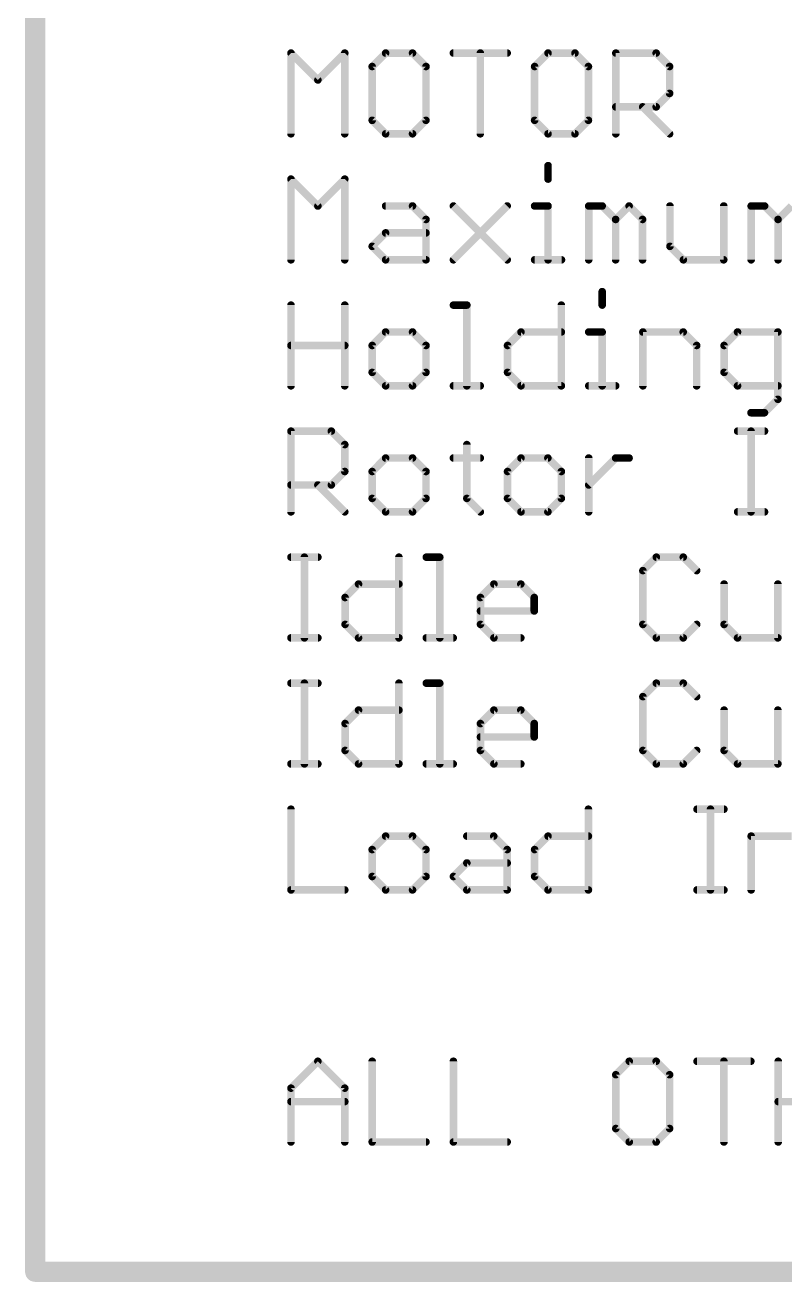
# Model space of a CAD drawing. Extents: x 0 to 387, y 0 to 260.
# Drawn here: x 294.44 to 309.75, y 129.34 to 154.67 of the extents above; entities that cross this region are included whole.
import ezdxf

# ---------------------------------------------------------------- set-up
doc = ezdxf.new("R2010")
doc.units = 0
doc.layers.add('91', color=94, linetype='CONTINUOUS')
doc.layers.add('94', color=14, linetype='CONTINUOUS')

msp = doc.modelspace()

# ---------------------------------------------------------------- linework, layer by layer
at = {"layer": '91', "const_width": 0.4064}
for points in [[(294.64, 129.54), (294.64, 177.8)], [(353.06, 129.54), (294.64, 129.54)]]:
    msp.add_lwpolyline(points, dxfattribs=at)
at = {"layer": '91', "const_width": 0.2032}
for points in [[(294.64, 129.6416, 1), (294.64, 129.4384)], [(294.5384, 129.54, 1), (294.7416, 129.54)]]:
    msp.add_lwpolyline(points, format="xyb", dxfattribs=at)
at = {"layer": '94', "const_width": 0.1524}
for points in [[(299.7962, 152.4762), (299.7962, 154.1032)], [(299.7962, 154.1032), (300.3385, 153.5609)], [(300.3385, 153.5609), (300.8809, 154.1032)], [(300.8809, 154.1032), (300.8809, 152.4762)], [(301.7045, 154.1032), (301.4334, 153.832)], [(302.2468, 154.1032), (301.7045, 154.1032)], [(302.518, 153.832), (302.2468, 154.1032)], [(303.0705, 154.1032), (304.1552, 154.1032)], [(303.6128, 152.4762), (303.6128, 154.1032)], [(304.9788, 154.1032), (304.7077, 153.832)], [(305.5212, 154.1032), (304.9788, 154.1032)], [(305.7923, 153.832), (305.5212, 154.1032)], [(306.3448, 152.4762), (306.3448, 154.1032)], [(306.3448, 154.1032), (307.1583, 154.1032)], [(307.1583, 154.1032), (307.4295, 153.832)], [(301.4334, 153.832), (301.4334, 152.7474)], [(302.518, 152.7474), (302.518, 153.832)], [(304.7077, 153.832), (304.7077, 152.7474)], [(305.7923, 152.7474), (305.7923, 153.832)], [(307.4295, 153.832), (307.4295, 153.2897)], [(307.4295, 153.2897), (307.1583, 153.0185)], [(307.1583, 153.0185), (306.3448, 153.0185)], [(306.8872, 153.0185), (307.4295, 152.4762)], [(301.4334, 152.7474), (301.7045, 152.4762)], [(302.2468, 152.4762), (302.518, 152.7474)], [(304.7077, 152.7474), (304.9788, 152.4762)], [(305.5212, 152.4762), (305.7923, 152.7474)], [(301.7045, 152.4762), (302.2468, 152.4762)], [(304.9788, 152.4762), (305.5212, 152.4762)], [(304.9788, 151.8344), (304.9788, 151.5632)], [(299.7962, 149.9362), (299.7962, 151.5632)], [(299.7962, 151.5632), (300.3385, 151.0209)], [(300.3385, 151.0209), (300.8809, 151.5632)], [(300.8809, 151.5632), (300.8809, 149.9362)], [(301.7045, 151.0209), (302.2468, 151.0209)], [(302.2468, 151.0209), (302.518, 150.7497)], [(303.0705, 151.0209), (304.1552, 149.9362)], [(303.0705, 149.9362), (304.1552, 151.0209)], [(304.7077, 151.0209), (304.9788, 151.0209)], [(304.9788, 151.0209), (304.9788, 149.9362)], [(305.7991, 149.9362), (305.7991, 151.0209)], [(305.7991, 151.0209), (306.0703, 151.0209)], [(306.0703, 151.0209), (306.3414, 150.7497)], [(306.3414, 150.7497), (306.6126, 151.0209)], [(306.6126, 151.0209), (306.8838, 150.7497)], [(307.4363, 151.0209), (307.4363, 150.2074)], [(308.5209, 149.9362), (308.5209, 151.0209)], [(309.0734, 149.9362), (309.0734, 151.0209)], [(309.0734, 151.0209), (309.3446, 151.0209)], [(309.3446, 151.0209), (309.6157, 150.7497)], [(309.6157, 150.7497), (309.8869, 151.0209)], [(302.518, 150.7497), (302.518, 149.9362)], [(306.3414, 150.7497), (306.3414, 149.9362)], [(306.8838, 150.7497), (306.8838, 149.9362)], [(309.6157, 150.7497), (309.6157, 149.9362)], [(301.4334, 150.2074), (301.7045, 150.4785)], [(301.7045, 150.4785), (302.518, 150.4785)], [(301.7045, 149.9362), (301.4334, 150.2074)], [(307.4363, 150.2074), (307.7074, 149.9362)], [(302.518, 149.9362), (301.7045, 149.9362)], [(304.7077, 149.9362), (305.25, 149.9362)], [(307.7074, 149.9362), (308.5209, 149.9362)], [(306.0703, 149.2944), (306.0703, 149.0232)], [(299.7962, 147.3962), (299.7962, 149.0232)], [(300.8809, 149.0232), (300.8809, 147.3962)], [(303.0705, 149.0232), (303.3417, 149.0232)], [(303.3417, 149.0232), (303.3417, 147.3962)], [(305.2466, 149.0232), (305.2466, 147.3962)], [(301.7045, 148.4809), (301.4334, 148.2097)], [(302.2468, 148.4809), (301.7045, 148.4809)], [(302.518, 148.2097), (302.2468, 148.4809)], [(304.1619, 148.2097), (304.4331, 148.4809)], [(304.4331, 148.4809), (305.2466, 148.4809)], [(305.7991, 148.4809), (306.0703, 148.4809)], [(306.0703, 148.4809), (306.0703, 147.3962)], [(306.8905, 147.3962), (306.8905, 148.4809)], [(306.8905, 148.4809), (307.704, 148.4809)], [(307.704, 148.4809), (307.9752, 148.2097)], [(308.7989, 148.4809), (308.5277, 148.2097)], [(309.6124, 148.4809), (308.7989, 148.4809)], [(309.6124, 147.125), (309.6124, 148.4809)], [(299.7962, 148.2097), (300.8809, 148.2097)], [(301.4334, 148.2097), (301.4334, 147.6674)], [(302.518, 147.6674), (302.518, 148.2097)], [(304.1619, 147.6674), (304.1619, 148.2097)], [(307.9752, 148.2097), (307.9752, 147.3962)], [(308.5277, 148.2097), (308.5277, 147.6674)], [(301.4334, 147.6674), (301.7045, 147.3962)], [(302.2468, 147.3962), (302.518, 147.6674)], [(304.4331, 147.3962), (304.1619, 147.6674)], [(308.5277, 147.6674), (308.7989, 147.3962)], [(301.7045, 147.3962), (302.2468, 147.3962)], [(303.0705, 147.3962), (303.6128, 147.3962)], [(305.2466, 147.3962), (304.4331, 147.3962)], [(305.7991, 147.3962), (306.3414, 147.3962)], [(308.7989, 147.3962), (309.6124, 147.3962)], [(309.3412, 146.8539), (309.6124, 147.125)], [(309.07, 146.8539), (309.3412, 146.8539)], [(299.7962, 144.8562), (299.7962, 146.4832)], [(299.7962, 146.4832), (300.6097, 146.4832)], [(300.6097, 146.4832), (300.8809, 146.212)], [(308.8006, 146.4832), (309.3429, 146.4832)], [(309.0717, 144.8562), (309.0717, 146.4832)], [(300.8809, 146.212), (300.8809, 145.6697)], [(303.3417, 146.212), (303.3417, 145.1274)], [(301.7045, 145.9409), (301.4334, 145.6697)], [(302.2468, 145.9409), (301.7045, 145.9409)], [(302.518, 145.6697), (302.2468, 145.9409)], [(303.0705, 145.9409), (303.6128, 145.9409)], [(304.4331, 145.9409), (304.1619, 145.6697)], [(304.9754, 145.9409), (304.4331, 145.9409)], [(305.2466, 145.6697), (304.9754, 145.9409)], [(305.7991, 144.8562), (305.7991, 145.9409)], [(305.7991, 145.3985), (306.3414, 145.9409)], [(306.3414, 145.9409), (306.6126, 145.9409)], [(300.8809, 145.6697), (300.6097, 145.3985)], [(301.4334, 145.6697), (301.4334, 145.1274)], [(302.518, 145.1274), (302.518, 145.6697)], [(304.1619, 145.6697), (304.1619, 145.1274)], [(305.2466, 145.1274), (305.2466, 145.6697)], [(300.6097, 145.3985), (299.7962, 145.3985)], [(300.3385, 145.3985), (300.8809, 144.8562)], [(301.4334, 145.1274), (301.7045, 144.8562)], [(302.2468, 144.8562), (302.518, 145.1274)], [(303.3417, 145.1274), (303.6128, 144.8562)], [(304.1619, 145.1274), (304.4331, 144.8562)], [(304.9754, 144.8562), (305.2466, 145.1274)], [(301.7045, 144.8562), (302.2468, 144.8562)], [(304.4331, 144.8562), (304.9754, 144.8562)], [(308.8006, 144.8562), (309.3429, 144.8562)], [(299.7962, 143.9432), (300.3385, 143.9432)], [(300.0674, 142.3162), (300.0674, 143.9432)], [(301.9723, 143.9432), (301.9723, 142.3162)], [(302.5248, 143.9432), (302.796, 143.9432)], [(302.796, 143.9432), (302.796, 142.3162)], [(307.1617, 143.9432), (306.8905, 143.672)], [(307.704, 143.9432), (307.1617, 143.9432)], [(307.9752, 143.672), (307.704, 143.9432)], [(306.8905, 143.672), (306.8905, 142.5874)], [(300.8876, 143.1297), (301.1588, 143.4009)], [(301.1588, 143.4009), (301.9723, 143.4009)], [(303.6162, 143.1297), (303.8874, 143.4009)], [(303.8874, 143.4009), (304.4297, 143.4009)], [(304.4297, 143.4009), (304.7009, 143.1297)], [(308.5277, 143.4009), (308.5277, 142.5874)], [(309.6124, 142.3162), (309.6124, 143.4009)], [(300.8876, 142.5874), (300.8876, 143.1297)], [(303.6162, 142.5874), (303.6162, 143.1297)], [(304.7009, 143.1297), (304.7009, 142.8585)], [(304.7009, 142.8585), (303.6162, 142.8585)], [(301.1588, 142.3162), (300.8876, 142.5874)], [(303.8874, 142.3162), (303.6162, 142.5874)], [(306.8905, 142.5874), (307.1617, 142.3162)], [(307.704, 142.3162), (307.9752, 142.5874)], [(308.5277, 142.5874), (308.7989, 142.3162)], [(299.7962, 142.3162), (300.3385, 142.3162)], [(301.9723, 142.3162), (301.1588, 142.3162)], [(302.5248, 142.3162), (303.0671, 142.3162)], [(304.4297, 142.3162), (303.8874, 142.3162)], [(307.1617, 142.3162), (307.704, 142.3162)], [(308.7989, 142.3162), (309.6124, 142.3162)], [(299.7962, 141.4032), (300.3385, 141.4032)], [(300.0674, 139.7762), (300.0674, 141.4032)], [(301.9723, 141.4032), (301.9723, 139.7762)], [(302.5248, 141.4032), (302.796, 141.4032)], [(302.796, 141.4032), (302.796, 139.7762)], [(307.1617, 141.4032), (306.8905, 141.132)], [(307.704, 141.4032), (307.1617, 141.4032)], [(307.9752, 141.132), (307.704, 141.4032)], [(306.8905, 141.132), (306.8905, 140.0474)], [(300.8876, 140.5897), (301.1588, 140.8609)], [(301.1588, 140.8609), (301.9723, 140.8609)], [(303.6162, 140.5897), (303.8874, 140.8609)], [(303.8874, 140.8609), (304.4297, 140.8609)], [(304.4297, 140.8609), (304.7009, 140.5897)], [(308.5277, 140.8609), (308.5277, 140.0474)], [(309.6124, 139.7762), (309.6124, 140.8609)], [(300.8876, 140.0474), (300.8876, 140.5897)], [(303.6162, 140.0474), (303.6162, 140.5897)], [(304.7009, 140.5897), (304.7009, 140.3185)], [(304.7009, 140.3185), (303.6162, 140.3185)], [(301.1588, 139.7762), (300.8876, 140.0474)], [(303.8874, 139.7762), (303.6162, 140.0474)], [(306.8905, 140.0474), (307.1617, 139.7762)], [(307.704, 139.7762), (307.9752, 140.0474)], [(308.5277, 140.0474), (308.7989, 139.7762)], [(299.7962, 139.7762), (300.3385, 139.7762)], [(301.9723, 139.7762), (301.1588, 139.7762)], [(302.5248, 139.7762), (303.0671, 139.7762)], [(304.4297, 139.7762), (303.8874, 139.7762)], [(307.1617, 139.7762), (307.704, 139.7762)], [(308.7989, 139.7762), (309.6124, 139.7762)], [(299.7962, 138.8632), (299.7962, 137.2362)], [(305.7923, 138.8632), (305.7923, 137.2362)], [(307.982, 138.8632), (308.5243, 138.8632)], [(308.2531, 137.2362), (308.2531, 138.8632)], [(301.7045, 138.3209), (301.4334, 138.0497)], [(302.2468, 138.3209), (301.7045, 138.3209)], [(302.518, 138.0497), (302.2468, 138.3209)], [(303.3417, 138.3209), (303.884, 138.3209)], [(303.884, 138.3209), (304.1552, 138.0497)], [(304.7077, 138.0497), (304.9788, 138.3209)], [(304.9788, 138.3209), (305.7923, 138.3209)], [(309.0734, 137.2362), (309.0734, 138.3209)], [(309.0734, 138.3209), (309.8869, 138.3209)], [(301.4334, 138.0497), (301.4334, 137.5074)], [(302.518, 137.5074), (302.518, 138.0497)], [(304.1552, 138.0497), (304.1552, 137.2362)], [(304.7077, 137.5074), (304.7077, 138.0497)], [(303.0705, 137.5074), (303.3417, 137.7785)], [(303.3417, 137.7785), (304.1552, 137.7785)], [(301.4334, 137.5074), (301.7045, 137.2362)], [(302.2468, 137.2362), (302.518, 137.5074)], [(303.3417, 137.2362), (303.0705, 137.5074)], [(304.9788, 137.2362), (304.7077, 137.5074)], [(299.7962, 137.2362), (300.8809, 137.2362)], [(301.7045, 137.2362), (302.2468, 137.2362)], [(304.1552, 137.2362), (303.3417, 137.2362)], [(305.7923, 137.2362), (304.9788, 137.2362)], [(307.982, 137.2362), (308.5243, 137.2362)], [(299.7962, 133.2409), (300.3385, 133.7832)], [(300.3385, 133.7832), (300.8809, 133.2409)], [(301.4334, 133.7832), (301.4334, 132.1562)], [(303.0705, 133.7832), (303.0705, 132.1562)], [(306.616, 133.7832), (306.3448, 133.512)], [(307.1583, 133.7832), (306.616, 133.7832)], [(307.4295, 133.512), (307.1583, 133.7832)], [(307.982, 133.7832), (309.0666, 133.7832)], [(308.5243, 132.1562), (308.5243, 133.7832)], [(309.6191, 132.1562), (309.6191, 133.7832)], [(306.3448, 133.512), (306.3448, 132.4274)], [(307.4295, 132.4274), (307.4295, 133.512)], [(299.7962, 132.1562), (299.7962, 133.2409)], [(300.8809, 133.2409), (300.8809, 132.1562)], [(299.7962, 132.9697), (300.8809, 132.9697)], [(309.6191, 132.9697), (310.7038, 132.9697)], [(306.3448, 132.4274), (306.616, 132.1562)], [(307.1583, 132.1562), (307.4295, 132.4274)], [(301.4334, 132.1562), (302.518, 132.1562)], [(303.0705, 132.1562), (304.1552, 132.1562)], [(306.616, 132.1562), (307.1583, 132.1562)]]:
    msp.add_lwpolyline(points, dxfattribs=at)
at = {"layer": '94', "const_width": 0.0762}
for points in [[(299.8343, 154.1032, 1), (299.7581, 154.1032)], [(299.8231, 154.1301, 1), (299.7693, 154.0762)], [(300.919, 154.1032, 1), (300.8428, 154.1032)], [(300.9078, 154.0762, 1), (300.8539, 154.1301)], [(301.7045, 154.1413, 1), (301.7045, 154.0651)], [(301.7315, 154.0762, 1), (301.6776, 154.1301)], [(302.2738, 154.1301, 1), (302.2199, 154.0762)], [(302.2468, 154.0651, 1), (302.2468, 154.1413)], [(303.0705, 154.1413, 1), (303.0705, 154.0651)], [(303.6509, 154.1032, 1), (303.5747, 154.1032)], [(304.1552, 154.0651, 1), (304.1552, 154.1413)], [(304.9788, 154.1413, 1), (304.9788, 154.0651)], [(305.0058, 154.0762, 1), (304.9519, 154.1301)], [(305.5481, 154.1301, 1), (305.4942, 154.0762)], [(305.5212, 154.0651, 1), (305.5212, 154.1413)], [(306.3829, 154.1032, 1), (306.3067, 154.1032)], [(306.3448, 154.1413, 1), (306.3448, 154.0651)], [(307.1853, 154.1301, 1), (307.1314, 154.0762)], [(307.1583, 154.0651, 1), (307.1583, 154.1413)], [(301.4064, 153.859, 1), (301.4603, 153.8051)], [(301.4715, 153.832, 1), (301.3953, 153.832)], [(302.5561, 153.832, 1), (302.4799, 153.832)], [(302.4911, 153.8051, 1), (302.545, 153.859)], [(304.6807, 153.859, 1), (304.7346, 153.8051)], [(304.7458, 153.832, 1), (304.6696, 153.832)], [(305.8304, 153.832, 1), (305.7542, 153.832)], [(305.7654, 153.8051, 1), (305.8193, 153.859)], [(307.4676, 153.832, 1), (307.3914, 153.832)], [(307.4025, 153.8051, 1), (307.4564, 153.859)], [(300.3116, 153.5878, 1), (300.3655, 153.5339)], [(300.3116, 153.5339, 1), (300.3655, 153.5878)], [(307.3914, 153.2897, 1), (307.4676, 153.2897)], [(307.4564, 153.2628, 1), (307.4025, 153.3166)], [(306.3448, 153.0566, 1), (306.3448, 152.9804)], [(306.9141, 153.0455, 1), (306.8602, 152.9916)], [(307.1314, 153.0455, 1), (307.1853, 152.9916)], [(307.1583, 152.9804, 1), (307.1583, 153.0566)], [(301.4603, 152.7743, 1), (301.4064, 152.7204)], [(301.3953, 152.7474, 1), (301.4715, 152.7474)], [(302.4799, 152.7474, 1), (302.5561, 152.7474)], [(302.545, 152.7204, 1), (302.4911, 152.7743)], [(304.7346, 152.7743, 1), (304.6807, 152.7204)], [(304.6696, 152.7474, 1), (304.7458, 152.7474)], [(305.7542, 152.7474, 1), (305.8304, 152.7474)], [(305.8193, 152.7204, 1), (305.7654, 152.7743)], [(299.7581, 152.4762, 1), (299.8343, 152.4762)], [(300.8428, 152.4762, 1), (300.919, 152.4762)], [(301.7045, 152.5143, 1), (301.7045, 152.4381)], [(301.6776, 152.4493, 1), (301.7315, 152.5031)], [(302.2199, 152.5031, 1), (302.2738, 152.4493)], [(302.2468, 152.4381, 1), (302.2468, 152.5143)], [(303.5747, 152.4762, 1), (303.6509, 152.4762)], [(304.9788, 152.5143, 1), (304.9788, 152.4381)], [(304.9519, 152.4493, 1), (305.0058, 152.5031)], [(305.4942, 152.5031, 1), (305.5481, 152.4493)], [(305.5212, 152.4381, 1), (305.5212, 152.5143)], [(306.3067, 152.4762, 1), (306.3829, 152.4762)], [(307.4025, 152.4493, 1), (307.4564, 152.5031)], [(305.0169, 151.8344, 1), (304.9407, 151.8344)], [(299.8343, 151.5632, 1), (299.7581, 151.5632)], [(299.8231, 151.5901, 1), (299.7693, 151.5362)], [(300.919, 151.5632, 1), (300.8428, 151.5632)], [(300.9078, 151.5362, 1), (300.8539, 151.5901)], [(304.9407, 151.5632, 1), (305.0169, 151.5632)], [(300.3116, 151.0478, 1), (300.3655, 150.9939)], [(300.3116, 150.9939, 1), (300.3655, 151.0478)], [(301.7045, 151.059, 1), (301.7045, 150.9828)], [(302.2738, 151.0478, 1), (302.2199, 150.9939)], [(302.2468, 150.9828, 1), (302.2468, 151.059)], [(303.0975, 151.0478, 1), (303.0436, 150.9939)], [(304.1821, 150.9939, 1), (304.1282, 151.0478)], [(304.7077, 151.059, 1), (304.7077, 150.9828)], [(305.0169, 151.0209, 1), (304.9407, 151.0209)], [(304.9788, 150.9828, 1), (304.9788, 151.059)], [(305.8372, 151.0209, 1), (305.761, 151.0209)], [(305.7991, 151.059, 1), (305.7991, 150.9828)], [(306.0972, 151.0478, 1), (306.0433, 150.9939)], [(306.0703, 150.9828, 1), (306.0703, 151.059)], [(306.6395, 151.0478, 1), (306.5857, 150.9939)], [(306.6395, 150.9939, 1), (306.5857, 151.0478)], [(307.4744, 151.0209, 1), (307.3982, 151.0209)], [(308.559, 151.0209, 1), (308.4828, 151.0209)], [(309.1115, 151.0209, 1), (309.0353, 151.0209)], [(309.0734, 151.059, 1), (309.0734, 150.9828)], [(309.3715, 151.0478, 1), (309.3176, 150.9939)], [(309.3446, 150.9828, 1), (309.3446, 151.059)], [(302.5561, 150.7497, 1), (302.4799, 150.7497)], [(302.4911, 150.7228, 1), (302.545, 150.7766)], [(306.3795, 150.7497, 1), (306.3033, 150.7497)], [(306.3145, 150.7766, 1), (306.3684, 150.7228)], [(306.3145, 150.7228, 1), (306.3684, 150.7766)], [(306.9219, 150.7497, 1), (306.8457, 150.7497)], [(306.8568, 150.7228, 1), (306.9107, 150.7766)], [(309.6538, 150.7497, 1), (309.5776, 150.7497)], [(309.5888, 150.7766, 1), (309.6427, 150.7228)], [(309.5888, 150.7228, 1), (309.6427, 150.7766)], [(301.7045, 150.5166, 1), (301.7045, 150.4404)], [(301.7315, 150.4516, 1), (301.6776, 150.5055)], [(302.518, 150.4404, 1), (302.518, 150.5166)], [(301.4603, 150.2343, 1), (301.4064, 150.1804)], [(301.4064, 150.2343, 1), (301.4603, 150.1804)], [(307.4632, 150.2343, 1), (307.4093, 150.1804)], [(307.3982, 150.2074, 1), (307.4744, 150.2074)], [(299.7581, 149.9362, 1), (299.8343, 149.9362)], [(300.8428, 149.9362, 1), (300.919, 149.9362)], [(301.7045, 149.9743, 1), (301.7045, 149.8981)], [(301.6776, 149.9093, 1), (301.7315, 149.9631)], [(302.4799, 149.9362, 1), (302.5561, 149.9362)], [(302.518, 149.8981, 1), (302.518, 149.9743)], [(303.0436, 149.9631, 1), (303.0975, 149.9093)], [(304.1282, 149.9093, 1), (304.1821, 149.9631)], [(304.7077, 149.9743, 1), (304.7077, 149.8981)], [(304.9407, 149.9362, 1), (305.0169, 149.9362)], [(305.25, 149.8981, 1), (305.25, 149.9743)], [(305.761, 149.9362, 1), (305.8372, 149.9362)], [(306.3033, 149.9362, 1), (306.3795, 149.9362)], [(306.8457, 149.9362, 1), (306.9219, 149.9362)], [(307.7074, 149.9743, 1), (307.7074, 149.8981)], [(307.6805, 149.9093, 1), (307.7344, 149.9631)], [(308.4828, 149.9362, 1), (308.559, 149.9362)], [(308.5209, 149.8981, 1), (308.5209, 149.9743)], [(309.0353, 149.9362, 1), (309.1115, 149.9362)], [(309.5776, 149.9362, 1), (309.6538, 149.9362)], [(306.1084, 149.2944, 1), (306.0322, 149.2944)], [(299.8343, 149.0232, 1), (299.7581, 149.0232)], [(300.919, 149.0232, 1), (300.8428, 149.0232)], [(303.0705, 149.0613, 1), (303.0705, 148.9851)], [(303.3798, 149.0232, 1), (303.3036, 149.0232)], [(303.3417, 148.9851, 1), (303.3417, 149.0613)], [(305.2847, 149.0232, 1), (305.2085, 149.0232)], [(306.0322, 149.0232, 1), (306.1084, 149.0232)], [(301.7045, 148.519, 1), (301.7045, 148.4428)], [(301.7315, 148.4539, 1), (301.6776, 148.5078)], [(302.2738, 148.5078, 1), (302.2199, 148.4539)], [(302.2468, 148.4428, 1), (302.2468, 148.519)], [(304.4331, 148.519, 1), (304.4331, 148.4428)], [(304.4601, 148.4539, 1), (304.4062, 148.5078)], [(305.2466, 148.4428, 1), (305.2466, 148.519)], [(305.7991, 148.519, 1), (305.7991, 148.4428)], [(306.1084, 148.4809, 1), (306.0322, 148.4809)], [(306.0703, 148.4428, 1), (306.0703, 148.519)], [(306.9286, 148.4809, 1), (306.8524, 148.4809)], [(306.8905, 148.519, 1), (306.8905, 148.4428)], [(307.731, 148.5078, 1), (307.6771, 148.4539)], [(307.704, 148.4428, 1), (307.704, 148.519)], [(308.7989, 148.519, 1), (308.7989, 148.4428)], [(308.8258, 148.4539, 1), (308.7719, 148.5078)], [(309.6505, 148.4809, 1), (309.5743, 148.4809)], [(309.6124, 148.4428, 1), (309.6124, 148.519)], [(299.7962, 148.2478, 1), (299.7962, 148.1716)], [(300.8809, 148.1716, 1), (300.8809, 148.2478)], [(301.4715, 148.2097, 1), (301.3953, 148.2097)], [(301.4064, 148.2366, 1), (301.4603, 148.1828)], [(302.5561, 148.2097, 1), (302.4799, 148.2097)], [(302.4911, 148.1828, 1), (302.545, 148.2366)], [(304.2, 148.2097, 1), (304.1239, 148.2097)], [(304.135, 148.2366, 1), (304.1889, 148.1828)], [(308.0133, 148.2097, 1), (307.9371, 148.2097)], [(307.9483, 148.1828, 1), (308.0021, 148.2366)], [(308.5658, 148.2097, 1), (308.4896, 148.2097)], [(308.5008, 148.2366, 1), (308.5546, 148.1828)], [(301.4603, 147.6943, 1), (301.4064, 147.6404)], [(301.3953, 147.6674, 1), (301.4715, 147.6674)], [(302.4799, 147.6674, 1), (302.5561, 147.6674)], [(302.545, 147.6404, 1), (302.4911, 147.6943)], [(304.1889, 147.6943, 1), (304.135, 147.6404)], [(304.1239, 147.6674, 1), (304.2, 147.6674)], [(308.5546, 147.6943, 1), (308.5008, 147.6404)], [(308.4896, 147.6674, 1), (308.5658, 147.6674)], [(299.7581, 147.3962, 1), (299.8343, 147.3962)], [(300.8428, 147.3962, 1), (300.919, 147.3962)], [(301.7045, 147.4343, 1), (301.7045, 147.3581)], [(301.6776, 147.3693, 1), (301.7315, 147.4231)], [(302.2199, 147.4231, 1), (302.2738, 147.3693)], [(302.2468, 147.3581, 1), (302.2468, 147.4343)], [(303.0705, 147.4343, 1), (303.0705, 147.3581)], [(303.3036, 147.3962, 1), (303.3798, 147.3962)], [(303.6128, 147.3581, 1), (303.6128, 147.4343)], [(304.4331, 147.4343, 1), (304.4331, 147.3581)], [(304.4062, 147.3693, 1), (304.4601, 147.4231)], [(305.2085, 147.3962, 1), (305.2847, 147.3962)], [(305.2466, 147.3581, 1), (305.2466, 147.4343)], [(305.7991, 147.4343, 1), (305.7991, 147.3581)], [(306.0322, 147.3962, 1), (306.1084, 147.3962)], [(306.3414, 147.3581, 1), (306.3414, 147.4343)], [(306.8524, 147.3962, 1), (306.9286, 147.3962)], [(307.9371, 147.3962, 1), (308.0133, 147.3962)], [(308.7989, 147.4343, 1), (308.7989, 147.3581)], [(308.7719, 147.3693, 1), (308.8258, 147.4231)], [(309.6124, 147.3581, 1), (309.6124, 147.4343)], [(309.5743, 147.125, 1), (309.6505, 147.125)], [(309.6393, 147.0981, 1), (309.5854, 147.152)], [(309.07, 146.892, 1), (309.07, 146.8158)], [(309.3143, 146.8808, 1), (309.3681, 146.8269)], [(309.3412, 146.8158, 1), (309.3412, 146.892)], [(299.8343, 146.4832, 1), (299.7581, 146.4832)], [(299.7962, 146.5213, 1), (299.7962, 146.4451)], [(300.6366, 146.5101, 1), (300.5828, 146.4562)], [(300.6097, 146.4451, 1), (300.6097, 146.5213)], [(308.8006, 146.5213, 1), (308.8006, 146.4451)], [(309.1098, 146.4832, 1), (309.0336, 146.4832)], [(309.3429, 146.4451, 1), (309.3429, 146.5213)], [(300.919, 146.212, 1), (300.8428, 146.212)], [(300.8539, 146.1851, 1), (300.9078, 146.239)], [(303.3798, 146.212, 1), (303.3036, 146.212)], [(301.7045, 145.979, 1), (301.7045, 145.9028)], [(301.7315, 145.9139, 1), (301.6776, 145.9678)], [(302.2738, 145.9678, 1), (302.2199, 145.9139)], [(302.2468, 145.9028, 1), (302.2468, 145.979)], [(303.0705, 145.979, 1), (303.0705, 145.9028)], [(303.6128, 145.9028, 1), (303.6128, 145.979)], [(304.4331, 145.979, 1), (304.4331, 145.9028)], [(304.4601, 145.9139, 1), (304.4062, 145.9678)], [(305.0024, 145.9678, 1), (304.9485, 145.9139)], [(304.9754, 145.9028, 1), (304.9754, 145.979)], [(305.8372, 145.9409, 1), (305.761, 145.9409)], [(306.3414, 145.979, 1), (306.3414, 145.9028)], [(306.3684, 145.9139, 1), (306.3145, 145.9678)], [(306.6126, 145.9028, 1), (306.6126, 145.979)], [(300.8428, 145.6697, 1), (300.919, 145.6697)], [(300.9078, 145.6428, 1), (300.8539, 145.6966)], [(301.4715, 145.6697, 1), (301.3953, 145.6697)], [(301.4064, 145.6966, 1), (301.4603, 145.6428)], [(302.5561, 145.6697, 1), (302.4799, 145.6697)], [(302.4911, 145.6428, 1), (302.545, 145.6966)], [(304.2, 145.6697, 1), (304.1239, 145.6697)], [(304.135, 145.6966, 1), (304.1889, 145.6428)], [(305.2847, 145.6697, 1), (305.2085, 145.6697)], [(305.2197, 145.6428, 1), (305.2736, 145.6966)], [(299.7962, 145.4366, 1), (299.7962, 145.3604)], [(300.3655, 145.4255, 1), (300.3116, 145.3716)], [(300.5828, 145.4255, 1), (300.6366, 145.3716)], [(300.6097, 145.3604, 1), (300.6097, 145.4366)], [(305.7722, 145.4255, 1), (305.826, 145.3716)], [(301.4603, 145.1543, 1), (301.4064, 145.1004)], [(301.3953, 145.1274, 1), (301.4715, 145.1274)], [(302.4799, 145.1274, 1), (302.5561, 145.1274)], [(302.545, 145.1004, 1), (302.4911, 145.1543)], [(303.3686, 145.1543, 1), (303.3147, 145.1004)], [(303.3036, 145.1274, 1), (303.3798, 145.1274)], [(304.1889, 145.1543, 1), (304.135, 145.1004)], [(304.1239, 145.1274, 1), (304.2, 145.1274)], [(305.2085, 145.1274, 1), (305.2847, 145.1274)], [(305.2735, 145.1004, 1), (305.2197, 145.1543)], [(299.7581, 144.8562, 1), (299.8343, 144.8562)], [(300.8539, 144.8293, 1), (300.9078, 144.8831)], [(301.7045, 144.8943, 1), (301.7045, 144.8181)], [(301.6776, 144.8293, 1), (301.7315, 144.8831)], [(302.2199, 144.8831, 1), (302.2738, 144.8293)], [(302.2468, 144.8181, 1), (302.2468, 144.8943)], [(303.5859, 144.8293, 1), (303.6398, 144.8831)], [(304.4331, 144.8943, 1), (304.4331, 144.8181)], [(304.4062, 144.8293, 1), (304.4601, 144.8831)], [(304.9485, 144.8831, 1), (305.0024, 144.8293)], [(304.9754, 144.8181, 1), (304.9754, 144.8943)], [(305.761, 144.8562, 1), (305.8372, 144.8562)], [(308.8006, 144.8943, 1), (308.8006, 144.8181)], [(309.0336, 144.8562, 1), (309.1098, 144.8562)], [(309.3429, 144.8181, 1), (309.3429, 144.8943)], [(299.7962, 143.9813, 1), (299.7962, 143.9051)], [(300.1055, 143.9432, 1), (300.0293, 143.9432)], [(300.3385, 143.9051, 1), (300.3385, 143.9813)], [(302.0104, 143.9432, 1), (301.9342, 143.9432)], [(302.5248, 143.9813, 1), (302.5248, 143.9051)], [(302.8341, 143.9432, 1), (302.7579, 143.9432)], [(302.796, 143.9051, 1), (302.796, 143.9813)], [(307.1617, 143.9813, 1), (307.1617, 143.9051)], [(307.1886, 143.9162, 1), (307.1348, 143.9701)], [(307.731, 143.9701, 1), (307.6771, 143.9162)], [(307.704, 143.9051, 1), (307.704, 143.9813)], [(306.9286, 143.672, 1), (306.8524, 143.672)], [(306.8636, 143.699, 1), (306.9175, 143.6451)], [(307.9483, 143.6451, 1), (308.0021, 143.699)], [(301.1588, 143.439, 1), (301.1588, 143.3628)], [(301.1857, 143.3739, 1), (301.1319, 143.4278)], [(301.9723, 143.3628, 1), (301.9723, 143.439)], [(303.8874, 143.439, 1), (303.8874, 143.3628)], [(303.9143, 143.3739, 1), (303.8605, 143.4278)], [(304.4567, 143.4278, 1), (304.4028, 143.3739)], [(304.4297, 143.3628, 1), (304.4297, 143.439)], [(308.5658, 143.4009, 1), (308.4896, 143.4009)], [(309.6505, 143.4009, 1), (309.5743, 143.4009)], [(300.9257, 143.1297, 1), (300.8495, 143.1297)], [(300.8607, 143.1566, 1), (300.9146, 143.1028)], [(303.6543, 143.1297, 1), (303.5781, 143.1297)], [(303.5893, 143.1566, 1), (303.6432, 143.1028)], [(304.739, 143.1297, 1), (304.6628, 143.1297)], [(304.6739, 143.1028, 1), (304.7278, 143.1566)], [(303.6162, 142.8966, 1), (303.6162, 142.8204)], [(304.6628, 142.8585, 1), (304.739, 142.8585)], [(304.7009, 142.8204, 1), (304.7009, 142.8966)], [(300.9146, 142.6143, 1), (300.8607, 142.5604)], [(300.8495, 142.5874, 1), (300.9257, 142.5874)], [(303.6432, 142.6143, 1), (303.5893, 142.5604)], [(303.5781, 142.5874, 1), (303.6543, 142.5874)], [(306.9175, 142.6143, 1), (306.8636, 142.5604)], [(306.8524, 142.5874, 1), (306.9286, 142.5874)], [(308.0021, 142.5604, 1), (307.9483, 142.6143)], [(308.5546, 142.6143, 1), (308.5008, 142.5604)], [(308.4896, 142.5874, 1), (308.5658, 142.5874)], [(299.7962, 142.3543, 1), (299.7962, 142.2781)], [(300.0293, 142.3162, 1), (300.1055, 142.3162)], [(300.3385, 142.2781, 1), (300.3385, 142.3543)], [(301.1588, 142.3543, 1), (301.1588, 142.2781)], [(301.1319, 142.2893, 1), (301.1857, 142.3431)], [(301.9342, 142.3162, 1), (302.0104, 142.3162)], [(301.9723, 142.2781, 1), (301.9723, 142.3543)], [(302.5248, 142.3543, 1), (302.5248, 142.2781)], [(302.7579, 142.3162, 1), (302.8341, 142.3162)], [(303.0671, 142.2781, 1), (303.0671, 142.3543)], [(303.8874, 142.3543, 1), (303.8874, 142.2781)], [(303.8605, 142.2893, 1), (303.9143, 142.3431)], [(304.4297, 142.2781, 1), (304.4297, 142.3543)], [(307.1617, 142.3543, 1), (307.1617, 142.2781)], [(307.1348, 142.2893, 1), (307.1886, 142.3431)], [(307.6771, 142.3431, 1), (307.731, 142.2893)], [(307.704, 142.2781, 1), (307.704, 142.3543)], [(308.7989, 142.3543, 1), (308.7989, 142.2781)], [(308.7719, 142.2893, 1), (308.8258, 142.3431)], [(309.5743, 142.3162, 1), (309.6505, 142.3162)], [(309.6124, 142.2781, 1), (309.6124, 142.3543)], [(299.7962, 141.4413, 1), (299.7962, 141.3651)], [(300.1055, 141.4032, 1), (300.0293, 141.4032)], [(300.3385, 141.3651, 1), (300.3385, 141.4413)], [(302.0104, 141.4032, 1), (301.9342, 141.4032)], [(302.5248, 141.4413, 1), (302.5248, 141.3651)], [(302.8341, 141.4032, 1), (302.7579, 141.4032)], [(302.796, 141.3651, 1), (302.796, 141.4413)], [(307.1617, 141.4413, 1), (307.1617, 141.3651)], [(307.1886, 141.3762, 1), (307.1348, 141.4301)], [(307.731, 141.4301, 1), (307.6771, 141.3762)], [(307.704, 141.3651, 1), (307.704, 141.4413)], [(306.9286, 141.132, 1), (306.8524, 141.132)], [(306.8636, 141.159, 1), (306.9175, 141.1051)], [(307.9483, 141.1051, 1), (308.0021, 141.159)], [(301.1588, 140.899, 1), (301.1588, 140.8228)], [(301.1857, 140.8339, 1), (301.1319, 140.8878)], [(301.9723, 140.8228, 1), (301.9723, 140.899)], [(303.8874, 140.899, 1), (303.8874, 140.8228)], [(303.9143, 140.8339, 1), (303.8605, 140.8878)], [(304.4567, 140.8878, 1), (304.4028, 140.8339)], [(304.4297, 140.8228, 1), (304.4297, 140.899)], [(308.5658, 140.8609, 1), (308.4896, 140.8609)], [(309.6505, 140.8609, 1), (309.5743, 140.8609)], [(300.9257, 140.5897, 1), (300.8495, 140.5897)], [(300.8607, 140.6166, 1), (300.9146, 140.5628)], [(303.6543, 140.5897, 1), (303.5781, 140.5897)], [(303.5893, 140.6166, 1), (303.6432, 140.5628)], [(304.739, 140.5897, 1), (304.6628, 140.5897)], [(304.6739, 140.5628, 1), (304.7278, 140.6166)], [(303.6162, 140.3566, 1), (303.6162, 140.2804)], [(304.6628, 140.3185, 1), (304.739, 140.3185)], [(304.7009, 140.2804, 1), (304.7009, 140.3566)], [(300.9146, 140.0743, 1), (300.8607, 140.0204)], [(300.8495, 140.0474, 1), (300.9257, 140.0474)], [(303.6432, 140.0743, 1), (303.5893, 140.0204)], [(303.5781, 140.0474, 1), (303.6543, 140.0474)], [(306.9175, 140.0743, 1), (306.8636, 140.0204)], [(306.8524, 140.0474, 1), (306.9286, 140.0474)], [(308.0021, 140.0204, 1), (307.9483, 140.0743)], [(308.5546, 140.0743, 1), (308.5008, 140.0204)], [(308.4896, 140.0474, 1), (308.5658, 140.0474)], [(299.7962, 139.8143, 1), (299.7962, 139.7381)], [(300.3385, 139.7381, 1), (300.3385, 139.8143)], [(301.1588, 139.8143, 1), (301.1588, 139.7381)], [(301.1319, 139.7493, 1), (301.1857, 139.8031)], [(301.9723, 139.7381, 1), (301.9723, 139.8143)], [(302.5248, 139.8143, 1), (302.5248, 139.7381)], [(303.0671, 139.7381, 1), (303.0671, 139.8143)], [(303.8874, 139.8143, 1), (303.8874, 139.7381)], [(303.8605, 139.7493, 1), (303.9143, 139.8031)], [(304.4297, 139.7381, 1), (304.4297, 139.8143)], [(307.1617, 139.8143, 1), (307.1617, 139.7381)], [(307.1348, 139.7493, 1), (307.1886, 139.8031)], [(307.6771, 139.8031, 1), (307.731, 139.7493)], [(307.704, 139.7381, 1), (307.704, 139.8143)], [(308.7989, 139.8143, 1), (308.7989, 139.7381)], [(308.7719, 139.7493, 1), (308.8258, 139.8031)], [(309.6124, 139.7381, 1), (309.6124, 139.8143)], [(300.0293, 139.7762, 1), (300.1055, 139.7762)], [(301.9342, 139.7762, 1), (302.0104, 139.7762)], [(302.7579, 139.7762, 1), (302.8341, 139.7762)], [(309.5743, 139.7762, 1), (309.6505, 139.7762)], [(299.8343, 138.8632, 1), (299.7581, 138.8632)], [(305.8304, 138.8632, 1), (305.7542, 138.8632)], [(307.982, 138.9013, 1), (307.982, 138.8251)], [(308.2912, 138.8632, 1), (308.215, 138.8632)], [(308.5243, 138.8251, 1), (308.5243, 138.9013)], [(301.7045, 138.359, 1), (301.7045, 138.2828)], [(301.7315, 138.2939, 1), (301.6776, 138.3478)], [(302.2738, 138.3478, 1), (302.2199, 138.2939)], [(302.2468, 138.2828, 1), (302.2468, 138.359)], [(303.3417, 138.359, 1), (303.3417, 138.2828)], [(303.9109, 138.3478, 1), (303.8571, 138.2939)], [(303.884, 138.2828, 1), (303.884, 138.359)], [(304.9788, 138.359, 1), (304.9788, 138.2828)], [(305.0058, 138.2939, 1), (304.9519, 138.3478)], [(305.7923, 138.2828, 1), (305.7923, 138.359)], [(309.1115, 138.3209, 1), (309.0353, 138.3209)], [(309.0734, 138.359, 1), (309.0734, 138.2828)], [(301.4715, 138.0497, 1), (301.3953, 138.0497)], [(301.4064, 138.0766, 1), (301.4603, 138.0228)], [(302.5561, 138.0497, 1), (302.4799, 138.0497)], [(302.4911, 138.0228, 1), (302.545, 138.0766)], [(304.1933, 138.0497, 1), (304.1171, 138.0497)], [(304.1282, 138.0228, 1), (304.1821, 138.0766)], [(304.7458, 138.0497, 1), (304.6696, 138.0497)], [(304.6807, 138.0766, 1), (304.7346, 138.0228)], [(303.3417, 137.8166, 1), (303.3417, 137.7404)], [(303.3686, 137.7516, 1), (303.3147, 137.8055)], [(304.1552, 137.7404, 1), (304.1552, 137.8166)], [(301.4603, 137.5343, 1), (301.4064, 137.4804)], [(301.3953, 137.5074, 1), (301.4715, 137.5074)], [(302.4799, 137.5074, 1), (302.5561, 137.5074)], [(302.545, 137.4804, 1), (302.4911, 137.5343)], [(303.0975, 137.5343, 1), (303.0436, 137.4804)], [(303.0436, 137.5343, 1), (303.0975, 137.4804)], [(304.7346, 137.5343, 1), (304.6807, 137.4804)], [(304.6696, 137.5074, 1), (304.7458, 137.5074)], [(299.7962, 137.2743, 1), (299.7962, 137.1981)], [(300.8809, 137.1981, 1), (300.8809, 137.2743)], [(301.7045, 137.2743, 1), (301.7045, 137.1981)], [(301.6776, 137.2093, 1), (301.7315, 137.2631)], [(302.2199, 137.2631, 1), (302.2738, 137.2093)], [(302.2468, 137.1981, 1), (302.2468, 137.2743)], [(303.3417, 137.2743, 1), (303.3417, 137.1981)], [(303.3147, 137.2093, 1), (303.3686, 137.2631)], [(304.1552, 137.1981, 1), (304.1552, 137.2743)], [(304.9788, 137.2743, 1), (304.9788, 137.1981)], [(304.9519, 137.2093, 1), (305.0058, 137.2631)], [(305.7923, 137.1981, 1), (305.7923, 137.2743)], [(307.982, 137.2743, 1), (307.982, 137.1981)], [(308.5243, 137.1981, 1), (308.5243, 137.2743)], [(299.7581, 137.2362, 1), (299.8343, 137.2362)], [(304.1171, 137.2362, 1), (304.1933, 137.2362)], [(305.7542, 137.2362, 1), (305.8304, 137.2362)], [(308.215, 137.2362, 1), (308.2912, 137.2362)], [(309.0353, 137.2362, 1), (309.1115, 137.2362)], [(300.3655, 133.8101, 1), (300.3116, 133.7562)], [(300.3655, 133.7562, 1), (300.3116, 133.8101)], [(301.4715, 133.7832, 1), (301.3953, 133.7832)], [(303.1086, 133.7832, 1), (303.0324, 133.7832)], [(306.616, 133.8213, 1), (306.616, 133.7451)], [(306.6429, 133.7562, 1), (306.589, 133.8101)], [(307.1853, 133.8101, 1), (307.1314, 133.7562)], [(307.1583, 133.7451, 1), (307.1583, 133.8213)], [(307.982, 133.8213, 1), (307.982, 133.7451)], [(308.5624, 133.7832, 1), (308.4862, 133.7832)], [(309.0666, 133.7451, 1), (309.0666, 133.8213)], [(309.6572, 133.7832, 1), (309.581, 133.7832)], [(306.3829, 133.512, 1), (306.3067, 133.512)], [(306.3179, 133.539, 1), (306.3718, 133.4851)], [(307.4676, 133.512, 1), (307.3914, 133.512)], [(307.4025, 133.4851, 1), (307.4564, 133.539)], [(299.8343, 133.2409, 1), (299.7581, 133.2409)], [(299.7693, 133.2678, 1), (299.8231, 133.2139)], [(300.919, 133.2409, 1), (300.8428, 133.2409)], [(300.8539, 133.2139, 1), (300.9078, 133.2678)], [(299.7962, 133.0078, 1), (299.7962, 132.9316)], [(300.8809, 132.9316, 1), (300.8809, 133.0078)], [(309.6191, 133.0078, 1), (309.6191, 132.9316)], [(306.3718, 132.4543, 1), (306.3179, 132.4004)], [(307.4564, 132.4004, 1), (307.4025, 132.4543)], [(301.4334, 132.1943, 1), (301.4334, 132.1181)], [(302.518, 132.1181, 1), (302.518, 132.1943)], [(303.0705, 132.1943, 1), (303.0705, 132.1181)], [(304.1552, 132.1181, 1), (304.1552, 132.1943)], [(306.3067, 132.4274, 1), (306.3829, 132.4274)], [(306.616, 132.1943, 1), (306.616, 132.1181)], [(306.589, 132.1293, 1), (306.6429, 132.1831)], [(307.1314, 132.1831, 1), (307.1853, 132.1293)], [(307.1583, 132.1181, 1), (307.1583, 132.1943)], [(307.3914, 132.4274, 1), (307.4676, 132.4274)], [(299.7581, 132.1562, 1), (299.8343, 132.1562)], [(300.8428, 132.1562, 1), (300.919, 132.1562)], [(301.3953, 132.1562, 1), (301.4715, 132.1562)], [(303.0324, 132.1562, 1), (303.1086, 132.1562)], [(308.4862, 132.1562, 1), (308.5624, 132.1562)], [(309.581, 132.1562, 1), (309.6572, 132.1562)]]:
    msp.add_lwpolyline(points, format="xyb", dxfattribs=at)

doc.saveas('drawing.dxf')
